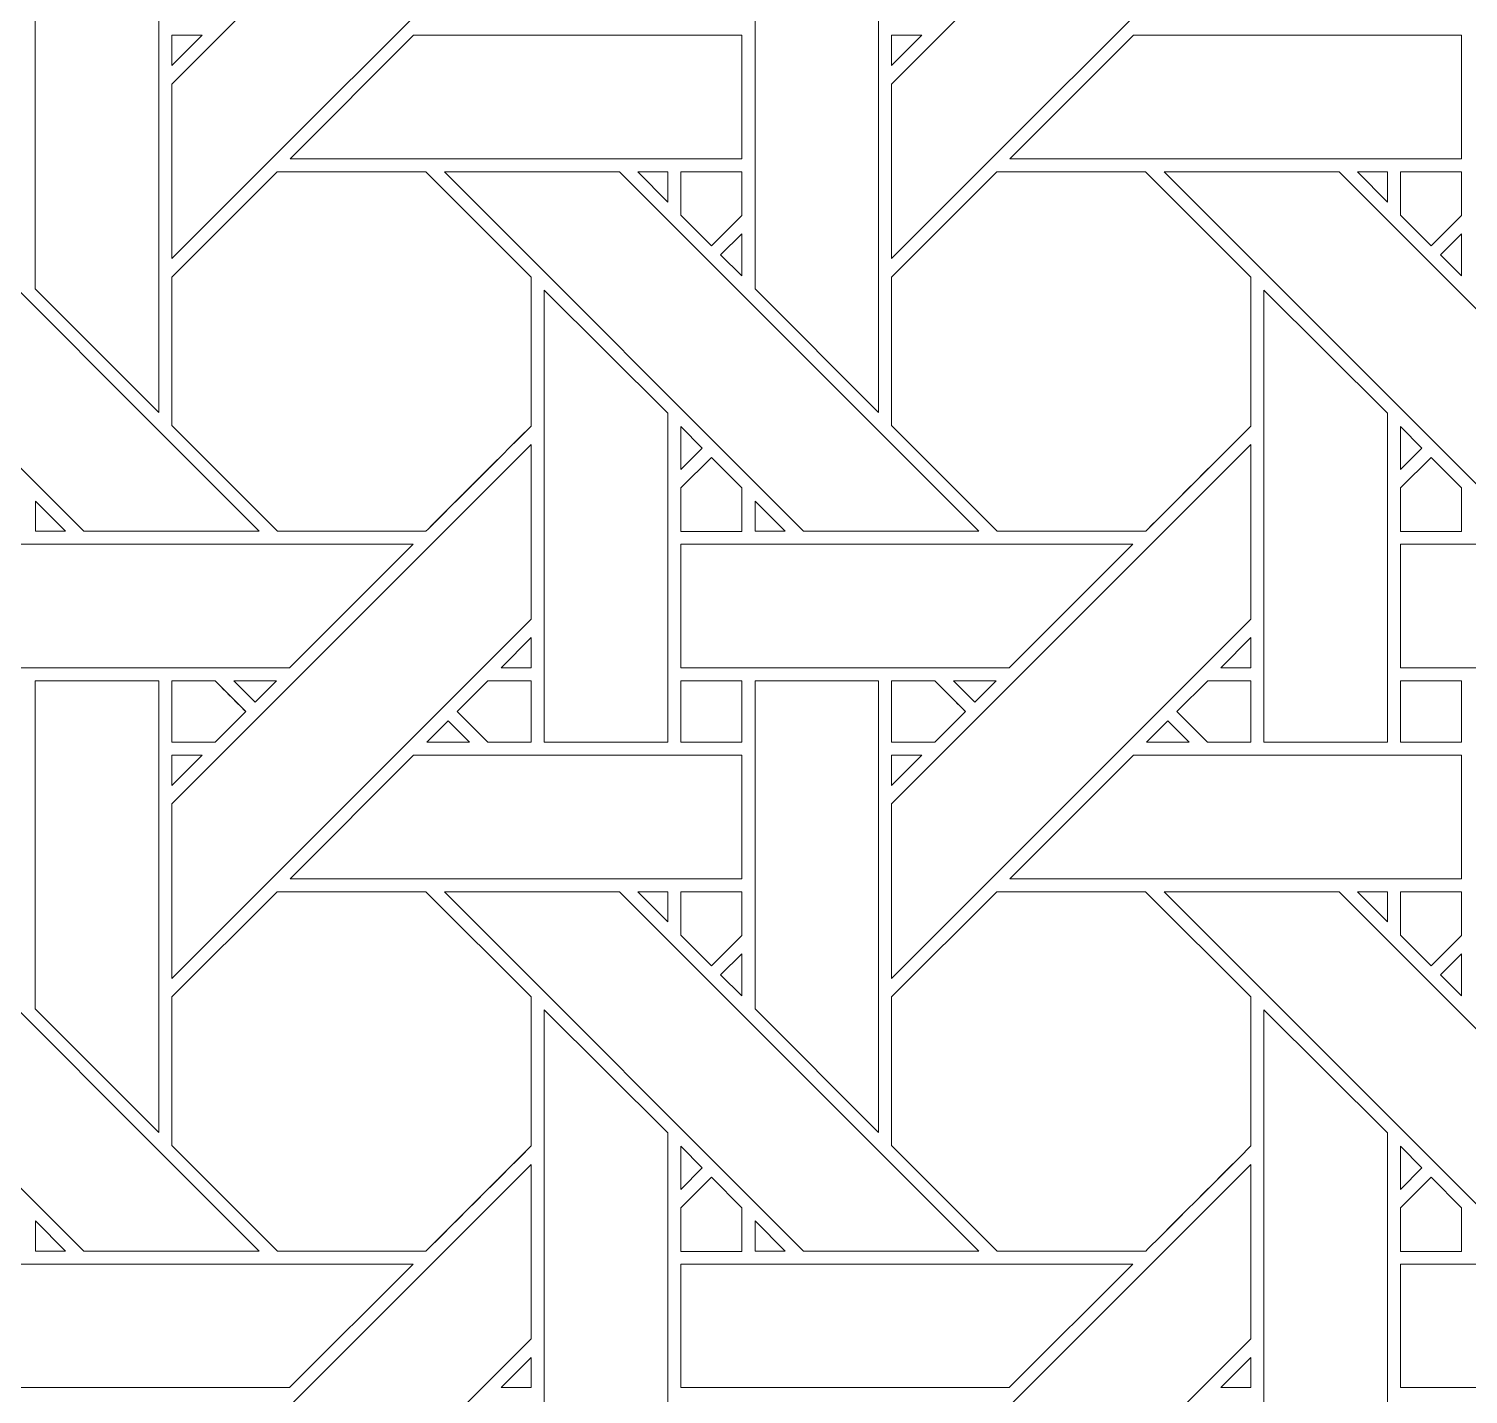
# Model space of a CAD drawing. Header units: inches. Extents: x 4.9 to 19.9, y 1.6 to 16.6.
# Drawn here: x 6.739 to 8.637, y 5.349 to 7.148 of the extents above; entities that cross this region are included whole.
import ezdxf

# ---------------------------------------------------------------- set-up
doc = ezdxf.new("R2010")
doc.units = ezdxf.units.IN
doc.header["$MEASUREMENT"] = 0
doc.layers.add('Design', color=7, linetype='Continuous', lineweight=0)

msp = doc.modelspace()

# ---------------------------------------------------------------- linework, layer by layer
at = {"layer": 'Design'}
for points, knots in [([(4.8829, 16.5948), (4.8829, 16.5948), (4.8829, 1.5948), (4.8829, 1.5948), (4.8829, 1.5948), (19.8829, 1.5948), (19.8829, 1.5948), (19.8829, 1.5948), (19.8829, 16.5948), (19.8829, 16.5948), (19.8829, 16.5948), (4.8829, 16.5948), (4.8829, 16.5948)], [0, 0, 0, 0, 1, 1, 1, 2, 2, 2, 3, 3, 3, 4, 4, 4, 4]), ([(5.684, 15.7937), (5.684, 15.7937), (5.684, 2.3959), (5.684, 2.3959), (5.684, 2.3959), (19.0818, 2.3959), (19.0818, 2.3959), (19.0818, 2.3959), (19.0818, 15.7937), (19.0818, 15.7937), (19.0818, 15.7937), (5.684, 15.7937), (5.684, 15.7937)], [0, 0, 0, 0, 1, 1, 1, 2, 2, 2, 3, 3, 3, 4, 4, 4, 4]), ([(6.928, 7.0756), (6.928, 7.0756), (7.4017, 7.5492), (7.4017, 7.5492), (7.4017, 7.5492), (7.4017, 7.3192), (7.4017, 7.3192), (7.4017, 7.3192), (6.928, 6.8455), (6.928, 6.8455), (6.928, 6.8455), (6.928, 7.0756), (6.928, 7.0756)], [0, 0, 0, 0, 1, 1, 1, 2, 2, 2, 3, 3, 3, 4, 4, 4, 4]), ([(7.8768, 7.0756), (7.8768, 7.0756), (8.3504, 7.5492), (8.3504, 7.5492), (8.3504, 7.5492), (8.3504, 7.3192), (8.3504, 7.3192), (8.3504, 7.3192), (7.8768, 6.8455), (7.8768, 6.8455), (7.8768, 6.8455), (7.8768, 7.0756), (7.8768, 7.0756)], [0, 0, 0, 0, 1, 1, 1, 2, 2, 2, 3, 3, 3, 4, 4, 4, 4]), ([(6.9109, 7.2377), (6.9109, 7.2377), (6.9109, 6.6426), (6.9109, 6.6426), (6.9109, 6.6426), (6.748, 6.8055), (6.748, 6.8055), (6.748, 6.8055), (6.748, 7.2377), (6.748, 7.2377), (6.748, 7.2377), (6.9109, 7.2377), (6.9109, 7.2377)], [0, 0, 0, 0, 1, 1, 1, 2, 2, 2, 3, 3, 3, 4, 4, 4, 4]), ([(7.8596, 7.2377), (7.8596, 7.2377), (7.8596, 6.6426), (7.8596, 6.6426), (7.8596, 6.6426), (7.6967, 6.8055), (7.6967, 6.8055), (7.6967, 6.8055), (7.6967, 7.2377), (7.6967, 7.2377), (7.6967, 7.2377), (7.8596, 7.2377), (7.8596, 7.2377)], [0, 0, 0, 0, 1, 1, 1, 2, 2, 2, 3, 3, 3, 4, 4, 4, 4]), ([(6.9679, 7.1398), (6.9679, 7.1398), (6.928, 7.1), (6.928, 7.1), (6.928, 7.1), (6.928, 7.1398), (6.928, 7.1398), (6.928, 7.1398), (6.9679, 7.1398), (6.9679, 7.1398)], [0, 0, 0, 0, 1, 1, 1, 2, 2, 2, 3, 3, 3, 3]), ([(7.2467, 7.1398), (7.2467, 7.1398), (7.6792, 7.1398), (7.6792, 7.1398), (7.6792, 7.1398), (7.6792, 6.977), (7.6792, 6.977), (7.6792, 6.977), (7.0839, 6.977), (7.0839, 6.977), (7.0839, 6.977), (7.2467, 7.1398), (7.2467, 7.1398)], [0, 0, 0, 0, 1, 1, 1, 2, 2, 2, 3, 3, 3, 4, 4, 4, 4]), ([(7.9166, 7.1398), (7.9166, 7.1398), (7.8768, 7.1), (7.8768, 7.1), (7.8768, 7.1), (7.8768, 7.1398), (7.8768, 7.1398), (7.8768, 7.1398), (7.9166, 7.1398), (7.9166, 7.1398)], [0, 0, 0, 0, 1, 1, 1, 2, 2, 2, 3, 3, 3, 3]), ([(8.1954, 7.1398), (8.1954, 7.1398), (8.6279, 7.1398), (8.6279, 7.1398), (8.6279, 7.1398), (8.6279, 6.977), (8.6279, 6.977), (8.6279, 6.977), (8.0326, 6.977), (8.0326, 6.977), (8.0326, 6.977), (8.1954, 7.1398), (8.1954, 7.1398)], [0, 0, 0, 0, 1, 1, 1, 2, 2, 2, 3, 3, 3, 4, 4, 4, 4]), ([(6.5694, 6.9599), (6.5694, 6.9599), (7.043, 6.4862), (7.043, 6.4862), (7.043, 6.4862), (6.812, 6.4862), (6.812, 6.4862), (6.812, 6.4862), (6.3385, 6.9599), (6.3385, 6.9599), (6.3385, 6.9599), (6.5694, 6.9599), (6.5694, 6.9599)], [0, 0, 0, 0, 1, 1, 1, 2, 2, 2, 3, 3, 3, 4, 4, 4, 4]), ([(7.2629, 6.4862), (7.2629, 6.4862), (7.0672, 6.4862), (7.0672, 6.4862), (7.0672, 6.4862), (6.928, 6.6255), (6.928, 6.6255), (6.928, 6.6255), (6.928, 6.8211), (6.928, 6.8211), (6.928, 6.8211), (7.0667, 6.9598), (7.0667, 6.9598), (7.0667, 6.9598), (7.2629, 6.9598), (7.2629, 6.9598), (7.2629, 6.9598), (7.4016, 6.8211), (7.4016, 6.8211), (7.4016, 6.8211), (7.4016, 6.6249), (7.4016, 6.6249), (7.3838, 6.607), (7.2719, 6.4952), (7.2629, 6.4862)], [0, 0, 0, 0, 1, 1, 1, 2, 2, 2, 3, 3, 3, 4, 4, 4, 5, 5, 5, 6, 6, 6, 7, 7, 7, 8, 8, 8, 8]), ([(6.928, 6.8211), (6.928, 6.8211), (7.0667, 6.9598), (7.0667, 6.9598), (7.0667, 6.9598), (7.2629, 6.9598), (7.2629, 6.9598), (7.2629, 6.9598), (7.4016, 6.8211), (7.4016, 6.8211), (7.4016, 6.8211), (7.4016, 6.6249), (7.4016, 6.6249), (7.3836, 6.6068), (7.2717, 6.4951), (7.2629, 6.4862), (7.2629, 6.4862), (7.0672, 6.4862), (7.0672, 6.4862), (7.0672, 6.4862), (6.928, 6.6255), (6.928, 6.6255), (6.928, 6.6255), (6.928, 6.8211), (6.928, 6.8211)], [0, 0, 0, 0, 1, 1, 1, 2, 2, 2, 3, 3, 3, 4, 4, 4, 5, 5, 5, 6, 6, 6, 7, 7, 7, 8, 8, 8, 8]), ([(7.5181, 6.9599), (7.5181, 6.9599), (7.9918, 6.4862), (7.9918, 6.4862), (7.9918, 6.4862), (7.7607, 6.4862), (7.7607, 6.4862), (7.7607, 6.4862), (7.2872, 6.9599), (7.2872, 6.9599), (7.2872, 6.9599), (7.5181, 6.9599), (7.5181, 6.9599)], [0, 0, 0, 0, 1, 1, 1, 2, 2, 2, 3, 3, 3, 4, 4, 4, 4]), ([(7.5817, 6.9599), (7.5817, 6.9599), (7.5817, 6.92), (7.5817, 6.92), (7.5817, 6.92), (7.5422, 6.9599), (7.5422, 6.9599), (7.5422, 6.9599), (7.5817, 6.9599), (7.5817, 6.9599)], [0, 0, 0, 0, 1, 1, 1, 2, 2, 2, 3, 3, 3, 3]), ([(7.6791, 6.9599), (7.6791, 6.9599), (7.6791, 6.9023), (7.6791, 6.9023), (7.6791, 6.9023), (7.6392, 6.8623), (7.6392, 6.8623), (7.6392, 6.8623), (7.5988, 6.9027), (7.5988, 6.9027), (7.5988, 6.9027), (7.5988, 6.9599), (7.5988, 6.9599), (7.5988, 6.9599), (7.6791, 6.9599), (7.6791, 6.9599)], [0, 0, 0, 0, 1, 1, 1, 2, 2, 2, 3, 3, 3, 4, 4, 4, 5, 5, 5, 5]), ([(7.6392, 6.8623), (7.6392, 6.8623), (7.5988, 6.9027), (7.5988, 6.9027), (7.5988, 6.9027), (7.5988, 6.9599), (7.5988, 6.9599), (7.5988, 6.9599), (7.6791, 6.9599), (7.6791, 6.9599), (7.6791, 6.9599), (7.6791, 6.9023), (7.6791, 6.9023), (7.6791, 6.9023), (7.6392, 6.8623), (7.6392, 6.8623)], [0, 0, 0, 0, 1, 1, 1, 2, 2, 2, 3, 3, 3, 4, 4, 4, 5, 5, 5, 5]), ([(8.0154, 6.9598), (8.0154, 6.9598), (8.2116, 6.9598), (8.2116, 6.9598), (8.2116, 6.9598), (8.3504, 6.8211), (8.3504, 6.8211), (8.3504, 6.8211), (8.3504, 6.6249), (8.3504, 6.6249), (8.3326, 6.607), (8.2207, 6.4952), (8.2117, 6.4862), (8.2117, 6.4862), (8.016, 6.4862), (8.016, 6.4862), (8.016, 6.4862), (7.8767, 6.6255), (7.8767, 6.6255), (7.8767, 6.6255), (7.8767, 6.8211), (7.8767, 6.8211), (7.8767, 6.8211), (8.0154, 6.9598), (8.0154, 6.9598)], [0, 0, 0, 0, 1, 1, 1, 2, 2, 2, 3, 3, 3, 4, 4, 4, 5, 5, 5, 6, 6, 6, 7, 7, 7, 8, 8, 8, 8]), ([(7.8767, 6.8211), (7.8767, 6.8211), (8.0154, 6.9598), (8.0154, 6.9598), (8.0154, 6.9598), (8.2116, 6.9598), (8.2116, 6.9598), (8.2116, 6.9598), (8.3504, 6.8211), (8.3504, 6.8211), (8.3504, 6.8211), (8.3504, 6.6249), (8.3504, 6.6249), (8.3325, 6.6069), (8.2206, 6.4951), (8.2117, 6.4862), (8.2117, 6.4862), (8.016, 6.4862), (8.016, 6.4862), (8.016, 6.4862), (7.8767, 6.6255), (7.8767, 6.6255), (7.8767, 6.6255), (7.8767, 6.8211), (7.8767, 6.8211)], [0, 0, 0, 0, 1, 1, 1, 2, 2, 2, 3, 3, 3, 4, 4, 4, 5, 5, 5, 6, 6, 6, 7, 7, 7, 8, 8, 8, 8]), ([(8.4669, 6.9599), (8.4669, 6.9599), (8.9405, 6.4862), (8.9405, 6.4862), (8.9405, 6.4862), (8.7095, 6.4862), (8.7095, 6.4862), (8.7095, 6.4862), (8.2359, 6.9599), (8.2359, 6.9599), (8.2359, 6.9599), (8.4669, 6.9599), (8.4669, 6.9599)], [0, 0, 0, 0, 1, 1, 1, 2, 2, 2, 3, 3, 3, 4, 4, 4, 4]), ([(8.5304, 6.9599), (8.5304, 6.9599), (8.5304, 6.9201), (8.5304, 6.9201), (8.5304, 6.9201), (8.491, 6.9599), (8.491, 6.9599), (8.491, 6.9599), (8.5304, 6.9599), (8.5304, 6.9599)], [0, 0, 0, 0, 1, 1, 1, 2, 2, 2, 3, 3, 3, 3]), ([(8.6278, 6.9599), (8.6278, 6.9599), (8.6278, 6.9023), (8.6278, 6.9023), (8.6278, 6.9023), (8.5879, 6.8623), (8.5879, 6.8623), (8.5879, 6.8623), (8.5476, 6.9027), (8.5476, 6.9027), (8.5476, 6.9027), (8.5476, 6.9599), (8.5476, 6.9599), (8.5476, 6.9599), (8.6278, 6.9599), (8.6278, 6.9599)], [0, 0, 0, 0, 1, 1, 1, 2, 2, 2, 3, 3, 3, 4, 4, 4, 5, 5, 5, 5]), ([(8.5879, 6.8623), (8.5879, 6.8623), (8.5476, 6.9027), (8.5476, 6.9027), (8.5476, 6.9027), (8.5476, 6.9599), (8.5476, 6.9599), (8.5476, 6.9599), (8.6278, 6.9599), (8.6278, 6.9599), (8.6278, 6.9599), (8.6278, 6.9023), (8.6278, 6.9023), (8.6278, 6.9023), (8.5879, 6.8623), (8.5879, 6.8623)], [0, 0, 0, 0, 1, 1, 1, 2, 2, 2, 3, 3, 3, 4, 4, 4, 5, 5, 5, 5]), ([(7.6792, 6.878), (7.6792, 6.878), (7.6792, 6.8229), (7.6792, 6.8229), (7.6792, 6.8229), (7.6514, 6.8503), (7.6514, 6.8503), (7.6514, 6.8503), (7.6792, 6.878), (7.6792, 6.878)], [0, 0, 0, 0, 1, 1, 1, 2, 2, 2, 3, 3, 3, 3]), ([(8.6279, 6.878), (8.6279, 6.878), (8.6279, 6.8229), (8.6279, 6.8229), (8.6279, 6.8229), (8.6001, 6.8503), (8.6001, 6.8503), (8.6001, 6.8503), (8.6279, 6.878), (8.6279, 6.878)], [0, 0, 0, 0, 1, 1, 1, 2, 2, 2, 3, 3, 3, 3]), ([(7.5816, 6.6419), (7.5816, 6.6419), (7.5816, 6.2082), (7.5816, 6.2082), (7.5816, 6.2082), (7.4188, 6.2082), (7.4188, 6.2082), (7.4188, 6.2082), (7.4188, 6.8041), (7.4188, 6.8041), (7.4188, 6.8041), (7.5816, 6.6419), (7.5816, 6.6419)], [0, 0, 0, 0, 1, 1, 1, 2, 2, 2, 3, 3, 3, 4, 4, 4, 4]), ([(8.5303, 6.6419), (8.5303, 6.6419), (8.5303, 6.2082), (8.5303, 6.2082), (8.5303, 6.2082), (8.3676, 6.2082), (8.3676, 6.2082), (8.3676, 6.2082), (8.3676, 6.8041), (8.3676, 6.8041), (8.3676, 6.8041), (8.5303, 6.6419), (8.5303, 6.6419)], [0, 0, 0, 0, 1, 1, 1, 2, 2, 2, 3, 3, 3, 4, 4, 4, 4]), ([(7.5989, 6.5677), (7.5989, 6.5677), (7.5989, 6.6244), (7.5989, 6.6244), (7.5989, 6.6244), (7.6271, 6.5958), (7.6271, 6.5958), (7.6271, 6.5958), (7.5989, 6.5677), (7.5989, 6.5677)], [0, 0, 0, 0, 1, 1, 1, 2, 2, 2, 3, 3, 3, 3]), ([(8.5476, 6.5677), (8.5476, 6.5677), (8.5476, 6.6244), (8.5476, 6.6244), (8.5476, 6.6244), (8.5758, 6.5958), (8.5758, 6.5958), (8.5758, 6.5958), (8.5476, 6.5677), (8.5476, 6.5677)], [0, 0, 0, 0, 1, 1, 1, 2, 2, 2, 3, 3, 3, 3]), ([(6.928, 6.1269), (6.928, 6.1269), (7.4017, 6.6005), (7.4017, 6.6005), (7.4017, 6.6005), (7.4017, 6.3705), (7.4017, 6.3705), (7.4017, 6.3705), (6.928, 5.8968), (6.928, 5.8968), (6.928, 5.8968), (6.928, 6.1269), (6.928, 6.1269)], [0, 0, 0, 0, 1, 1, 1, 2, 2, 2, 3, 3, 3, 4, 4, 4, 4]), ([(7.8768, 6.1269), (7.8768, 6.1269), (8.3504, 6.6005), (8.3504, 6.6005), (8.3504, 6.6005), (8.3504, 6.3705), (8.3504, 6.3705), (8.3504, 6.3705), (7.8768, 5.8968), (7.8768, 5.8968), (7.8768, 5.8968), (7.8768, 6.1269), (7.8768, 6.1269)], [0, 0, 0, 0, 1, 1, 1, 2, 2, 2, 3, 3, 3, 4, 4, 4, 4]), ([(7.5989, 6.486), (7.5989, 6.486), (7.5989, 6.5433), (7.5989, 6.5433), (7.5989, 6.5433), (7.6392, 6.5836), (7.6392, 6.5836), (7.6392, 6.5836), (7.6795, 6.5433), (7.6795, 6.5433), (7.6795, 6.5433), (7.6795, 6.486), (7.6795, 6.486), (7.6795, 6.486), (7.5989, 6.486), (7.5989, 6.486)], [0, 0, 0, 0, 1, 1, 1, 2, 2, 2, 3, 3, 3, 4, 4, 4, 5, 5, 5, 5]), ([(7.6392, 6.5836), (7.6392, 6.5836), (7.6795, 6.5433), (7.6795, 6.5433), (7.6795, 6.5433), (7.6795, 6.486), (7.6795, 6.486), (7.6795, 6.486), (7.5989, 6.486), (7.5989, 6.486), (7.5989, 6.486), (7.5989, 6.5433), (7.5989, 6.5433), (7.5989, 6.5433), (7.6392, 6.5836), (7.6392, 6.5836)], [0, 0, 0, 0, 1, 1, 1, 2, 2, 2, 3, 3, 3, 4, 4, 4, 5, 5, 5, 5]), ([(8.5476, 6.486), (8.5476, 6.486), (8.5476, 6.5433), (8.5476, 6.5433), (8.5476, 6.5433), (8.5879, 6.5836), (8.5879, 6.5836), (8.5879, 6.5836), (8.6282, 6.5433), (8.6282, 6.5433), (8.6282, 6.5433), (8.6282, 6.486), (8.6282, 6.486), (8.6282, 6.486), (8.5476, 6.486), (8.5476, 6.486)], [0, 0, 0, 0, 1, 1, 1, 2, 2, 2, 3, 3, 3, 4, 4, 4, 5, 5, 5, 5]), ([(8.5879, 6.5836), (8.5879, 6.5836), (8.6282, 6.5433), (8.6282, 6.5433), (8.6282, 6.5433), (8.6282, 6.486), (8.6282, 6.486), (8.6282, 6.486), (8.5476, 6.486), (8.5476, 6.486), (8.5476, 6.486), (8.5476, 6.5433), (8.5476, 6.5433), (8.5476, 6.5433), (8.5879, 6.5836), (8.5879, 6.5836)], [0, 0, 0, 0, 1, 1, 1, 2, 2, 2, 3, 3, 3, 4, 4, 4, 5, 5, 5, 5]), ([(6.7481, 6.4862), (6.7481, 6.4862), (6.7481, 6.526), (6.7481, 6.526), (6.7481, 6.526), (6.7878, 6.4862), (6.7878, 6.4862), (6.7878, 6.4862), (6.7481, 6.4862), (6.7481, 6.4862)], [0, 0, 0, 0, 1, 1, 1, 2, 2, 2, 3, 3, 3, 3]), ([(7.6968, 6.4862), (7.6968, 6.4862), (7.6968, 6.526), (7.6968, 6.526), (7.6968, 6.526), (7.7365, 6.4862), (7.7365, 6.4862), (7.7365, 6.4862), (7.6968, 6.4862), (7.6968, 6.4862)], [0, 0, 0, 0, 1, 1, 1, 2, 2, 2, 3, 3, 3, 3]), ([(6.6502, 6.3063), (6.6502, 6.3063), (6.6502, 6.469), (6.6502, 6.469), (6.6502, 6.469), (7.2459, 6.469), (7.2459, 6.469), (7.2459, 6.469), (7.0832, 6.3063), (7.0832, 6.3063), (7.0832, 6.3063), (6.6502, 6.3063), (6.6502, 6.3063)], [0, 0, 0, 0, 1, 1, 1, 2, 2, 2, 3, 3, 3, 4, 4, 4, 4]), ([(7.5989, 6.3063), (7.5989, 6.3063), (7.5989, 6.469), (7.5989, 6.469), (7.5989, 6.469), (8.1946, 6.469), (8.1946, 6.469), (8.1946, 6.469), (8.0319, 6.3063), (8.0319, 6.3063), (8.0319, 6.3063), (7.5989, 6.3063), (7.5989, 6.3063)], [0, 0, 0, 0, 1, 1, 1, 2, 2, 2, 3, 3, 3, 4, 4, 4, 4]), ([(8.5476, 6.3063), (8.5476, 6.3063), (8.5476, 6.469), (8.5476, 6.469), (8.5476, 6.469), (9.1433, 6.469), (9.1433, 6.469), (9.1433, 6.469), (8.9806, 6.3063), (8.9806, 6.3063), (8.9806, 6.3063), (8.5476, 6.3063), (8.5476, 6.3063)], [0, 0, 0, 0, 1, 1, 1, 2, 2, 2, 3, 3, 3, 4, 4, 4, 4]), ([(7.3619, 6.3063), (7.3619, 6.3063), (7.4017, 6.3461), (7.4017, 6.3461), (7.4017, 6.3461), (7.4017, 6.3063), (7.4017, 6.3063), (7.4017, 6.3063), (7.3619, 6.3063), (7.3619, 6.3063)], [0, 0, 0, 0, 1, 1, 1, 2, 2, 2, 3, 3, 3, 3]), ([(8.3107, 6.3063), (8.3107, 6.3063), (8.3504, 6.3461), (8.3504, 6.3461), (8.3504, 6.3461), (8.3504, 6.3063), (8.3504, 6.3063), (8.3504, 6.3063), (8.3107, 6.3063), (8.3107, 6.3063)], [0, 0, 0, 0, 1, 1, 1, 2, 2, 2, 3, 3, 3, 3]), ([(6.9109, 6.289), (6.9109, 6.289), (6.9109, 5.6939), (6.9109, 5.6939), (6.9109, 5.6939), (6.748, 5.8568), (6.748, 5.8568), (6.748, 5.8568), (6.748, 6.289), (6.748, 6.289), (6.748, 6.289), (6.9109, 6.289), (6.9109, 6.289)], [0, 0, 0, 0, 1, 1, 1, 2, 2, 2, 3, 3, 3, 4, 4, 4, 4]), ([(6.928, 6.2082), (6.928, 6.2082), (6.928, 6.289), (6.928, 6.289), (6.928, 6.289), (6.985, 6.289), (6.985, 6.289), (6.9902, 6.2839), (7.021, 6.2531), (7.0254, 6.2486), (7.0254, 6.2486), (6.985, 6.2082), (6.985, 6.2082), (6.985, 6.2082), (6.928, 6.2082), (6.928, 6.2082)], [0, 0, 0, 0, 1, 1, 1, 2, 2, 2, 3, 3, 3, 4, 4, 4, 5, 5, 5, 5]), ([(7.0111, 6.263), (7.0111, 6.263), (7.0254, 6.2486), (7.0254, 6.2486), (7.0254, 6.2486), (6.985, 6.2082), (6.985, 6.2082), (6.985, 6.2082), (6.928, 6.2082), (6.928, 6.2082), (6.928, 6.2082), (6.928, 6.289), (6.928, 6.289), (6.928, 6.289), (6.985, 6.289), (6.985, 6.289), (6.9907, 6.2834), (7.0014, 6.2727), (7.0111, 6.263)], [0, 0, 0, 0, 1, 1, 1, 2, 2, 2, 3, 3, 3, 4, 4, 4, 5, 5, 5, 6, 6, 6, 6]), ([(7.0095, 6.289), (7.0095, 6.289), (7.0659, 6.289), (7.0659, 6.289), (7.0659, 6.289), (7.0376, 6.2608), (7.0376, 6.2608), (7.0376, 6.2608), (7.0095, 6.289), (7.0095, 6.289)], [0, 0, 0, 0, 1, 1, 1, 2, 2, 2, 3, 3, 3, 3]), ([(7.3445, 6.2082), (7.3445, 6.2082), (7.3042, 6.2486), (7.3042, 6.2486), (7.3042, 6.2486), (7.3446, 6.289), (7.3446, 6.289), (7.3446, 6.289), (7.4017, 6.289), (7.4017, 6.289), (7.4017, 6.289), (7.4017, 6.2082), (7.4017, 6.2082), (7.4017, 6.2082), (7.3445, 6.2082), (7.3445, 6.2082)], [0, 0, 0, 0, 1, 1, 1, 2, 2, 2, 3, 3, 3, 4, 4, 4, 5, 5, 5, 5]), ([(7.3042, 6.2486), (7.3042, 6.2486), (7.3446, 6.289), (7.3446, 6.289), (7.3446, 6.289), (7.4017, 6.289), (7.4017, 6.289), (7.4017, 6.289), (7.4017, 6.2082), (7.4017, 6.2082), (7.4017, 6.2082), (7.3445, 6.2082), (7.3445, 6.2082), (7.3445, 6.2082), (7.3042, 6.2486), (7.3042, 6.2486)], [0, 0, 0, 0, 1, 1, 1, 2, 2, 2, 3, 3, 3, 4, 4, 4, 5, 5, 5, 5]), ([(7.5989, 6.2082), (7.5989, 6.2082), (7.5989, 6.289), (7.5989, 6.289), (7.5989, 6.289), (7.6791, 6.289), (7.6791, 6.289), (7.6791, 6.289), (7.6791, 6.2082), (7.6791, 6.2082), (7.6791, 6.2082), (7.5989, 6.2082), (7.5989, 6.2082)], [0, 0, 0, 0, 1, 1, 1, 2, 2, 2, 3, 3, 3, 4, 4, 4, 4]), ([(7.5989, 6.289), (7.5989, 6.289), (7.6791, 6.289), (7.6791, 6.289), (7.6791, 6.289), (7.6791, 6.2082), (7.6791, 6.2082), (7.6791, 6.2082), (7.5989, 6.2082), (7.5989, 6.2082), (7.5989, 6.2082), (7.5989, 6.289), (7.5989, 6.289)], [0, 0, 0, 0, 1, 1, 1, 2, 2, 2, 3, 3, 3, 4, 4, 4, 4]), ([(7.8596, 6.289), (7.8596, 6.289), (7.8596, 5.6939), (7.8596, 5.6939), (7.8596, 5.6939), (7.6967, 5.8568), (7.6967, 5.8568), (7.6967, 5.8568), (7.6967, 6.289), (7.6967, 6.289), (7.6967, 6.289), (7.8596, 6.289), (7.8596, 6.289)], [0, 0, 0, 0, 1, 1, 1, 2, 2, 2, 3, 3, 3, 4, 4, 4, 4]), ([(7.9338, 6.289), (7.9389, 6.2839), (7.9697, 6.2531), (7.9741, 6.2486), (7.9741, 6.2486), (7.9337, 6.2082), (7.9337, 6.2082), (7.9337, 6.2082), (7.8767, 6.2082), (7.8767, 6.2082), (7.8767, 6.2082), (7.8767, 6.289), (7.8767, 6.289), (7.8767, 6.289), (7.9338, 6.289), (7.9338, 6.289)], [0, 0, 0, 0, 1, 1, 1, 2, 2, 2, 3, 3, 3, 4, 4, 4, 5, 5, 5, 5]), ([(7.959, 6.2638), (7.959, 6.2638), (7.9741, 6.2486), (7.9741, 6.2486), (7.9741, 6.2486), (7.9337, 6.2082), (7.9337, 6.2082), (7.9337, 6.2082), (7.8767, 6.2082), (7.8767, 6.2082), (7.8767, 6.2082), (7.8767, 6.289), (7.8767, 6.289), (7.8767, 6.289), (7.9338, 6.289), (7.9338, 6.289), (7.9393, 6.2835), (7.9495, 6.2733), (7.959, 6.2638)], [0, 0, 0, 0, 1, 1, 1, 2, 2, 2, 3, 3, 3, 4, 4, 4, 5, 5, 5, 6, 6, 6, 6]), ([(7.9582, 6.289), (7.9582, 6.289), (8.0146, 6.289), (8.0146, 6.289), (8.0146, 6.289), (7.9864, 6.2608), (7.9864, 6.2608), (7.9864, 6.2608), (7.9582, 6.289), (7.9582, 6.289)], [0, 0, 0, 0, 1, 1, 1, 2, 2, 2, 3, 3, 3, 3]), ([(8.2933, 6.2082), (8.2933, 6.2082), (8.2529, 6.2486), (8.2529, 6.2486), (8.2529, 6.2486), (8.2934, 6.289), (8.2934, 6.289), (8.2934, 6.289), (8.3504, 6.289), (8.3504, 6.289), (8.3504, 6.289), (8.3504, 6.2082), (8.3504, 6.2082), (8.3504, 6.2082), (8.2933, 6.2082), (8.2933, 6.2082)], [0, 0, 0, 0, 1, 1, 1, 2, 2, 2, 3, 3, 3, 4, 4, 4, 5, 5, 5, 5]), ([(8.2529, 6.2486), (8.2529, 6.2486), (8.2934, 6.289), (8.2934, 6.289), (8.2934, 6.289), (8.3504, 6.289), (8.3504, 6.289), (8.3504, 6.289), (8.3504, 6.2082), (8.3504, 6.2082), (8.3504, 6.2082), (8.2933, 6.2082), (8.2933, 6.2082), (8.2933, 6.2082), (8.2529, 6.2486), (8.2529, 6.2486)], [0, 0, 0, 0, 1, 1, 1, 2, 2, 2, 3, 3, 3, 4, 4, 4, 5, 5, 5, 5]), ([(8.5476, 6.2082), (8.5476, 6.2082), (8.5476, 6.289), (8.5476, 6.289), (8.5476, 6.289), (8.6278, 6.289), (8.6278, 6.289), (8.6278, 6.289), (8.6278, 6.2082), (8.6278, 6.2082), (8.6278, 6.2082), (8.5476, 6.2082), (8.5476, 6.2082)], [0, 0, 0, 0, 1, 1, 1, 2, 2, 2, 3, 3, 3, 4, 4, 4, 4]), ([(8.5476, 6.289), (8.5476, 6.289), (8.6278, 6.289), (8.6278, 6.289), (8.6278, 6.289), (8.6278, 6.2082), (8.6278, 6.2082), (8.6278, 6.2082), (8.5476, 6.2082), (8.5476, 6.2082), (8.5476, 6.2082), (8.5476, 6.289), (8.5476, 6.289)], [0, 0, 0, 0, 1, 1, 1, 2, 2, 2, 3, 3, 3, 4, 4, 4, 4]), ([(7.3204, 6.2082), (7.3204, 6.2082), (7.2639, 6.2082), (7.2639, 6.2082), (7.2639, 6.2082), (7.2921, 6.2365), (7.2921, 6.2365), (7.2921, 6.2365), (7.3204, 6.2082), (7.3204, 6.2082)], [0, 0, 0, 0, 1, 1, 1, 2, 2, 2, 3, 3, 3, 3]), ([(8.2691, 6.2082), (8.2691, 6.2082), (8.2126, 6.2082), (8.2126, 6.2082), (8.2126, 6.2082), (8.2408, 6.2365), (8.2408, 6.2365), (8.2408, 6.2365), (8.2691, 6.2082), (8.2691, 6.2082)], [0, 0, 0, 0, 1, 1, 1, 2, 2, 2, 3, 3, 3, 3]), ([(6.9679, 6.1911), (6.9679, 6.1911), (6.928, 6.1513), (6.928, 6.1513), (6.928, 6.1513), (6.928, 6.1911), (6.928, 6.1911), (6.928, 6.1911), (6.9679, 6.1911), (6.9679, 6.1911)], [0, 0, 0, 0, 1, 1, 1, 2, 2, 2, 3, 3, 3, 3]), ([(7.2467, 6.1911), (7.2467, 6.1911), (7.6792, 6.1911), (7.6792, 6.1911), (7.6792, 6.1911), (7.6792, 6.0283), (7.6792, 6.0283), (7.6792, 6.0283), (7.0839, 6.0283), (7.0839, 6.0283), (7.0839, 6.0283), (7.2467, 6.1911), (7.2467, 6.1911)], [0, 0, 0, 0, 1, 1, 1, 2, 2, 2, 3, 3, 3, 4, 4, 4, 4]), ([(7.9166, 6.1911), (7.9166, 6.1911), (7.8768, 6.1513), (7.8768, 6.1513), (7.8768, 6.1513), (7.8768, 6.1911), (7.8768, 6.1911), (7.8768, 6.1911), (7.9166, 6.1911), (7.9166, 6.1911)], [0, 0, 0, 0, 1, 1, 1, 2, 2, 2, 3, 3, 3, 3]), ([(8.1954, 6.1911), (8.1954, 6.1911), (8.6279, 6.1911), (8.6279, 6.1911), (8.6279, 6.1911), (8.6279, 6.0283), (8.6279, 6.0283), (8.6279, 6.0283), (8.0326, 6.0283), (8.0326, 6.0283), (8.0326, 6.0283), (8.1954, 6.1911), (8.1954, 6.1911)], [0, 0, 0, 0, 1, 1, 1, 2, 2, 2, 3, 3, 3, 4, 4, 4, 4]), ([(6.5694, 6.0112), (6.5694, 6.0112), (7.043, 5.5375), (7.043, 5.5375), (7.043, 5.5375), (6.812, 5.5375), (6.812, 5.5375), (6.812, 5.5375), (6.3385, 6.0112), (6.3385, 6.0112), (6.3385, 6.0112), (6.5694, 6.0112), (6.5694, 6.0112)], [0, 0, 0, 0, 1, 1, 1, 2, 2, 2, 3, 3, 3, 4, 4, 4, 4]), ([(7.2629, 5.5375), (7.2629, 5.5375), (7.0672, 5.5375), (7.0672, 5.5375), (7.0672, 5.5375), (6.928, 5.6767), (6.928, 5.6767), (6.928, 5.6767), (6.928, 5.8724), (6.928, 5.8724), (6.928, 5.8724), (7.0667, 6.0111), (7.0667, 6.0111), (7.0667, 6.0111), (7.2629, 6.0111), (7.2629, 6.0111), (7.2629, 6.0111), (7.4016, 5.8724), (7.4016, 5.8724), (7.4016, 5.8724), (7.4016, 5.6762), (7.4016, 5.6762), (7.3838, 5.6582), (7.2719, 5.5465), (7.2629, 5.5375)], [0, 0, 0, 0, 1, 1, 1, 2, 2, 2, 3, 3, 3, 4, 4, 4, 5, 5, 5, 6, 6, 6, 7, 7, 7, 8, 8, 8, 8]), ([(6.928, 5.8724), (6.928, 5.8724), (7.0667, 6.0111), (7.0667, 6.0111), (7.0667, 6.0111), (7.2629, 6.0111), (7.2629, 6.0111), (7.2629, 6.0111), (7.4016, 5.8724), (7.4016, 5.8724), (7.4016, 5.8724), (7.4016, 5.6762), (7.4016, 5.6762), (7.3836, 5.658), (7.2717, 5.5463), (7.2629, 5.5375), (7.2629, 5.5375), (7.0672, 5.5375), (7.0672, 5.5375), (7.0672, 5.5375), (6.928, 5.6767), (6.928, 5.6767), (6.928, 5.6767), (6.928, 5.8724), (6.928, 5.8724)], [0, 0, 0, 0, 1, 1, 1, 2, 2, 2, 3, 3, 3, 4, 4, 4, 5, 5, 5, 6, 6, 6, 7, 7, 7, 8, 8, 8, 8]), ([(7.5181, 6.0112), (7.5181, 6.0112), (7.9918, 5.5375), (7.9918, 5.5375), (7.9918, 5.5375), (7.7607, 5.5375), (7.7607, 5.5375), (7.7607, 5.5375), (7.2872, 6.0112), (7.2872, 6.0112), (7.2872, 6.0112), (7.5181, 6.0112), (7.5181, 6.0112)], [0, 0, 0, 0, 1, 1, 1, 2, 2, 2, 3, 3, 3, 4, 4, 4, 4]), ([(7.5817, 6.0111), (7.5817, 6.0111), (7.5817, 5.9713), (7.5817, 5.9713), (7.5817, 5.9713), (7.5422, 6.0111), (7.5422, 6.0111), (7.5422, 6.0111), (7.5817, 6.0111), (7.5817, 6.0111)], [0, 0, 0, 0, 1, 1, 1, 2, 2, 2, 3, 3, 3, 3]), ([(7.6791, 6.0111), (7.6791, 6.0111), (7.6791, 5.9535), (7.6791, 5.9535), (7.6791, 5.9535), (7.6392, 5.9136), (7.6392, 5.9136), (7.6392, 5.9136), (7.5988, 5.9539), (7.5988, 5.9539), (7.5988, 5.9539), (7.5988, 6.0111), (7.5988, 6.0111), (7.5988, 6.0111), (7.6791, 6.0111), (7.6791, 6.0111)], [0, 0, 0, 0, 1, 1, 1, 2, 2, 2, 3, 3, 3, 4, 4, 4, 5, 5, 5, 5]), ([(7.6392, 5.9136), (7.6392, 5.9136), (7.5988, 5.9539), (7.5988, 5.9539), (7.5988, 5.9539), (7.5988, 6.0111), (7.5988, 6.0111), (7.5988, 6.0111), (7.6791, 6.0111), (7.6791, 6.0111), (7.6791, 6.0111), (7.6791, 5.9535), (7.6791, 5.9535), (7.6791, 5.9535), (7.6392, 5.9136), (7.6392, 5.9136)], [0, 0, 0, 0, 1, 1, 1, 2, 2, 2, 3, 3, 3, 4, 4, 4, 5, 5, 5, 5]), ([(8.0154, 6.0111), (8.0154, 6.0111), (8.2116, 6.0111), (8.2116, 6.0111), (8.2116, 6.0111), (8.3504, 5.8724), (8.3504, 5.8724), (8.3504, 5.8724), (8.3504, 5.6762), (8.3504, 5.6762), (8.3326, 5.6582), (8.2207, 5.5465), (8.2117, 5.5375), (8.2117, 5.5375), (8.016, 5.5375), (8.016, 5.5375), (8.016, 5.5375), (7.8767, 5.6767), (7.8767, 5.6767), (7.8767, 5.6767), (7.8767, 5.8724), (7.8767, 5.8724), (7.8767, 5.8724), (8.0154, 6.0111), (8.0154, 6.0111)], [0, 0, 0, 0, 1, 1, 1, 2, 2, 2, 3, 3, 3, 4, 4, 4, 5, 5, 5, 6, 6, 6, 7, 7, 7, 8, 8, 8, 8]), ([(7.8767, 5.8724), (7.8767, 5.8724), (8.0154, 6.0111), (8.0154, 6.0111), (8.0154, 6.0111), (8.2116, 6.0111), (8.2116, 6.0111), (8.2116, 6.0111), (8.3504, 5.8724), (8.3504, 5.8724), (8.3504, 5.8724), (8.3504, 5.6762), (8.3504, 5.6762), (8.3324, 5.6581), (8.2205, 5.5464), (8.2117, 5.5375), (8.2117, 5.5375), (8.016, 5.5375), (8.016, 5.5375), (8.016, 5.5375), (7.8767, 5.6767), (7.8767, 5.6767), (7.8767, 5.6767), (7.8767, 5.8724), (7.8767, 5.8724)], [0, 0, 0, 0, 1, 1, 1, 2, 2, 2, 3, 3, 3, 4, 4, 4, 5, 5, 5, 6, 6, 6, 7, 7, 7, 8, 8, 8, 8]), ([(8.2359, 6.0112), (8.2359, 6.0112), (8.4669, 6.0112), (8.4669, 6.0112), (8.4669, 6.0112), (8.9405, 5.5375), (8.9405, 5.5375), (8.9405, 5.5375), (8.7095, 5.5375), (8.7095, 5.5375), (8.7095, 5.5375), (8.2359, 6.0112), (8.2359, 6.0112)], [0, 0, 0, 0, 1, 1, 1, 2, 2, 2, 3, 3, 3, 4, 4, 4, 4]), ([(8.5304, 6.0111), (8.5304, 6.0111), (8.5304, 5.9713), (8.5304, 5.9713), (8.5304, 5.9713), (8.491, 6.0111), (8.491, 6.0111), (8.491, 6.0111), (8.5304, 6.0111), (8.5304, 6.0111)], [0, 0, 0, 0, 1, 1, 1, 2, 2, 2, 3, 3, 3, 3]), ([(8.6278, 6.0111), (8.6278, 6.0111), (8.6278, 5.9535), (8.6278, 5.9535), (8.6278, 5.9535), (8.5879, 5.9136), (8.5879, 5.9136), (8.5879, 5.9136), (8.5476, 5.9539), (8.5476, 5.9539), (8.5476, 5.9539), (8.5476, 6.0111), (8.5476, 6.0111), (8.5476, 6.0111), (8.6278, 6.0111), (8.6278, 6.0111)], [0, 0, 0, 0, 1, 1, 1, 2, 2, 2, 3, 3, 3, 4, 4, 4, 5, 5, 5, 5]), ([(8.5879, 5.9136), (8.5879, 5.9136), (8.5476, 5.9539), (8.5476, 5.9539), (8.5476, 5.9539), (8.5476, 6.0111), (8.5476, 6.0111), (8.5476, 6.0111), (8.6278, 6.0111), (8.6278, 6.0111), (8.6278, 6.0111), (8.6278, 5.9535), (8.6278, 5.9535), (8.6278, 5.9535), (8.5879, 5.9136), (8.5879, 5.9136)], [0, 0, 0, 0, 1, 1, 1, 2, 2, 2, 3, 3, 3, 4, 4, 4, 5, 5, 5, 5]), ([(7.6792, 5.9293), (7.6792, 5.9293), (7.6792, 5.8741), (7.6792, 5.8741), (7.6792, 5.8741), (7.6514, 5.9015), (7.6514, 5.9015), (7.6514, 5.9015), (7.6792, 5.9293), (7.6792, 5.9293)], [0, 0, 0, 0, 1, 1, 1, 2, 2, 2, 3, 3, 3, 3]), ([(8.6279, 5.9293), (8.6279, 5.9293), (8.6279, 5.8741), (8.6279, 5.8741), (8.6279, 5.8741), (8.6001, 5.9015), (8.6001, 5.9015), (8.6001, 5.9015), (8.6279, 5.9293), (8.6279, 5.9293)], [0, 0, 0, 0, 1, 1, 1, 2, 2, 2, 3, 3, 3, 3]), ([(7.5816, 5.6932), (7.5816, 5.6932), (7.5816, 5.2595), (7.5816, 5.2595), (7.5816, 5.2595), (7.4188, 5.2595), (7.4188, 5.2595), (7.4188, 5.2595), (7.4188, 5.8553), (7.4188, 5.8553), (7.4188, 5.8553), (7.5816, 5.6932), (7.5816, 5.6932)], [0, 0, 0, 0, 1, 1, 1, 2, 2, 2, 3, 3, 3, 4, 4, 4, 4]), ([(8.5303, 5.6932), (8.5303, 5.6932), (8.5303, 5.2595), (8.5303, 5.2595), (8.5303, 5.2595), (8.3676, 5.2595), (8.3676, 5.2595), (8.3676, 5.2595), (8.3676, 5.8553), (8.3676, 5.8553), (8.3676, 5.8553), (8.5303, 5.6932), (8.5303, 5.6932)], [0, 0, 0, 0, 1, 1, 1, 2, 2, 2, 3, 3, 3, 4, 4, 4, 4]), ([(7.5989, 5.6189), (7.5989, 5.6189), (7.5989, 5.6757), (7.5989, 5.6757), (7.5989, 5.6757), (7.6271, 5.6471), (7.6271, 5.6471), (7.6271, 5.6471), (7.5989, 5.6189), (7.5989, 5.6189)], [0, 0, 0, 0, 1, 1, 1, 2, 2, 2, 3, 3, 3, 3]), ([(8.5476, 5.6189), (8.5476, 5.6189), (8.5476, 5.6757), (8.5476, 5.6757), (8.5476, 5.6757), (8.5758, 5.6471), (8.5758, 5.6471), (8.5758, 5.6471), (8.5476, 5.6189), (8.5476, 5.6189)], [0, 0, 0, 0, 1, 1, 1, 2, 2, 2, 3, 3, 3, 3]), ([(6.928, 5.1782), (6.928, 5.1782), (7.4017, 5.6518), (7.4017, 5.6518), (7.4017, 5.6518), (7.4017, 5.4217), (7.4017, 5.4217), (7.4017, 5.4217), (6.928, 4.9481), (6.928, 4.9481), (6.928, 4.9481), (6.928, 5.1782), (6.928, 5.1782)], [0, 0, 0, 0, 1, 1, 1, 2, 2, 2, 3, 3, 3, 4, 4, 4, 4]), ([(7.8768, 5.1782), (7.8768, 5.1782), (8.3504, 5.6518), (8.3504, 5.6518), (8.3504, 5.6518), (8.3504, 5.4217), (8.3504, 5.4217), (8.3504, 5.4217), (7.8768, 4.9481), (7.8768, 4.9481), (7.8768, 4.9481), (7.8768, 5.1782), (7.8768, 5.1782)], [0, 0, 0, 0, 1, 1, 1, 2, 2, 2, 3, 3, 3, 4, 4, 4, 4]), ([(7.5989, 5.5372), (7.5989, 5.5372), (7.5989, 5.5945), (7.5989, 5.5945), (7.5989, 5.5945), (7.6392, 5.6349), (7.6392, 5.6349), (7.6392, 5.6349), (7.6795, 5.5945), (7.6795, 5.5945), (7.6795, 5.5945), (7.6795, 5.5372), (7.6795, 5.5372), (7.6795, 5.5372), (7.5989, 5.5372), (7.5989, 5.5372)], [0, 0, 0, 0, 1, 1, 1, 2, 2, 2, 3, 3, 3, 4, 4, 4, 5, 5, 5, 5]), ([(7.6392, 5.6349), (7.6392, 5.6349), (7.6795, 5.5945), (7.6795, 5.5945), (7.6795, 5.5945), (7.6795, 5.5372), (7.6795, 5.5372), (7.6795, 5.5372), (7.5989, 5.5372), (7.5989, 5.5372), (7.5989, 5.5372), (7.5989, 5.5945), (7.5989, 5.5945), (7.5989, 5.5945), (7.6392, 5.6349), (7.6392, 5.6349)], [0, 0, 0, 0, 1, 1, 1, 2, 2, 2, 3, 3, 3, 4, 4, 4, 5, 5, 5, 5]), ([(8.5476, 5.5372), (8.5476, 5.5372), (8.5476, 5.5945), (8.5476, 5.5945), (8.5476, 5.5945), (8.5879, 5.6349), (8.5879, 5.6349), (8.5879, 5.6349), (8.6282, 5.5945), (8.6282, 5.5945), (8.6282, 5.5945), (8.6282, 5.5372), (8.6282, 5.5372), (8.6282, 5.5372), (8.5476, 5.5372), (8.5476, 5.5372)], [0, 0, 0, 0, 1, 1, 1, 2, 2, 2, 3, 3, 3, 4, 4, 4, 5, 5, 5, 5]), ([(8.5476, 5.5372), (8.5476, 5.5372), (8.5476, 5.5945), (8.5476, 5.5945), (8.5476, 5.5945), (8.5879, 5.6349), (8.5879, 5.6349), (8.5879, 5.6349), (8.6282, 5.5945), (8.6282, 5.5945), (8.6282, 5.5945), (8.6282, 5.5372), (8.6282, 5.5372), (8.6282, 5.5372), (8.5476, 5.5372), (8.5476, 5.5372)], [0, 0, 0, 0, 1, 1, 1, 2, 2, 2, 3, 3, 3, 4, 4, 4, 5, 5, 5, 5]), ([(6.7481, 5.5375), (6.7481, 5.5375), (6.7481, 5.5773), (6.7481, 5.5773), (6.7481, 5.5773), (6.7878, 5.5375), (6.7878, 5.5375), (6.7878, 5.5375), (6.7481, 5.5375), (6.7481, 5.5375)], [0, 0, 0, 0, 1, 1, 1, 2, 2, 2, 3, 3, 3, 3]), ([(7.6968, 5.5375), (7.6968, 5.5375), (7.6968, 5.5773), (7.6968, 5.5773), (7.6968, 5.5773), (7.7365, 5.5375), (7.7365, 5.5375), (7.7365, 5.5375), (7.6968, 5.5375), (7.6968, 5.5375)], [0, 0, 0, 0, 1, 1, 1, 2, 2, 2, 3, 3, 3, 3]), ([(6.6502, 5.3576), (6.6502, 5.3576), (6.6502, 5.5202), (6.6502, 5.5202), (6.6502, 5.5202), (7.2459, 5.5202), (7.2459, 5.5202), (7.2459, 5.5202), (7.0832, 5.3576), (7.0832, 5.3576), (7.0832, 5.3576), (6.6502, 5.3576), (6.6502, 5.3576)], [0, 0, 0, 0, 1, 1, 1, 2, 2, 2, 3, 3, 3, 4, 4, 4, 4]), ([(7.5989, 5.3576), (7.5989, 5.3576), (7.5989, 5.5202), (7.5989, 5.5202), (7.5989, 5.5202), (8.1946, 5.5202), (8.1946, 5.5202), (8.1946, 5.5202), (8.0319, 5.3576), (8.0319, 5.3576), (8.0319, 5.3576), (7.5989, 5.3576), (7.5989, 5.3576)], [0, 0, 0, 0, 1, 1, 1, 2, 2, 2, 3, 3, 3, 4, 4, 4, 4]), ([(8.5476, 5.3576), (8.5476, 5.3576), (8.5476, 5.5202), (8.5476, 5.5202), (8.5476, 5.5202), (9.1433, 5.5202), (9.1433, 5.5202), (9.1433, 5.5202), (8.9806, 5.3576), (8.9806, 5.3576), (8.9806, 5.3576), (8.5476, 5.3576), (8.5476, 5.3576)], [0, 0, 0, 0, 1, 1, 1, 2, 2, 2, 3, 3, 3, 4, 4, 4, 4]), ([(7.3619, 5.3576), (7.3619, 5.3576), (7.4017, 5.3973), (7.4017, 5.3973), (7.4017, 5.3973), (7.4017, 5.3576), (7.4017, 5.3576), (7.4017, 5.3576), (7.3619, 5.3576), (7.3619, 5.3576)], [0, 0, 0, 0, 1, 1, 1, 2, 2, 2, 3, 3, 3, 3]), ([(8.3107, 5.3576), (8.3107, 5.3576), (8.3504, 5.3973), (8.3504, 5.3973), (8.3504, 5.3973), (8.3504, 5.3576), (8.3504, 5.3576), (8.3504, 5.3576), (8.3107, 5.3576), (8.3107, 5.3576)], [0, 0, 0, 0, 1, 1, 1, 2, 2, 2, 3, 3, 3, 3])]:
    msp.add_open_spline(points, degree=3, knots=knots, dxfattribs=at)

doc.saveas('drawing.dxf')
